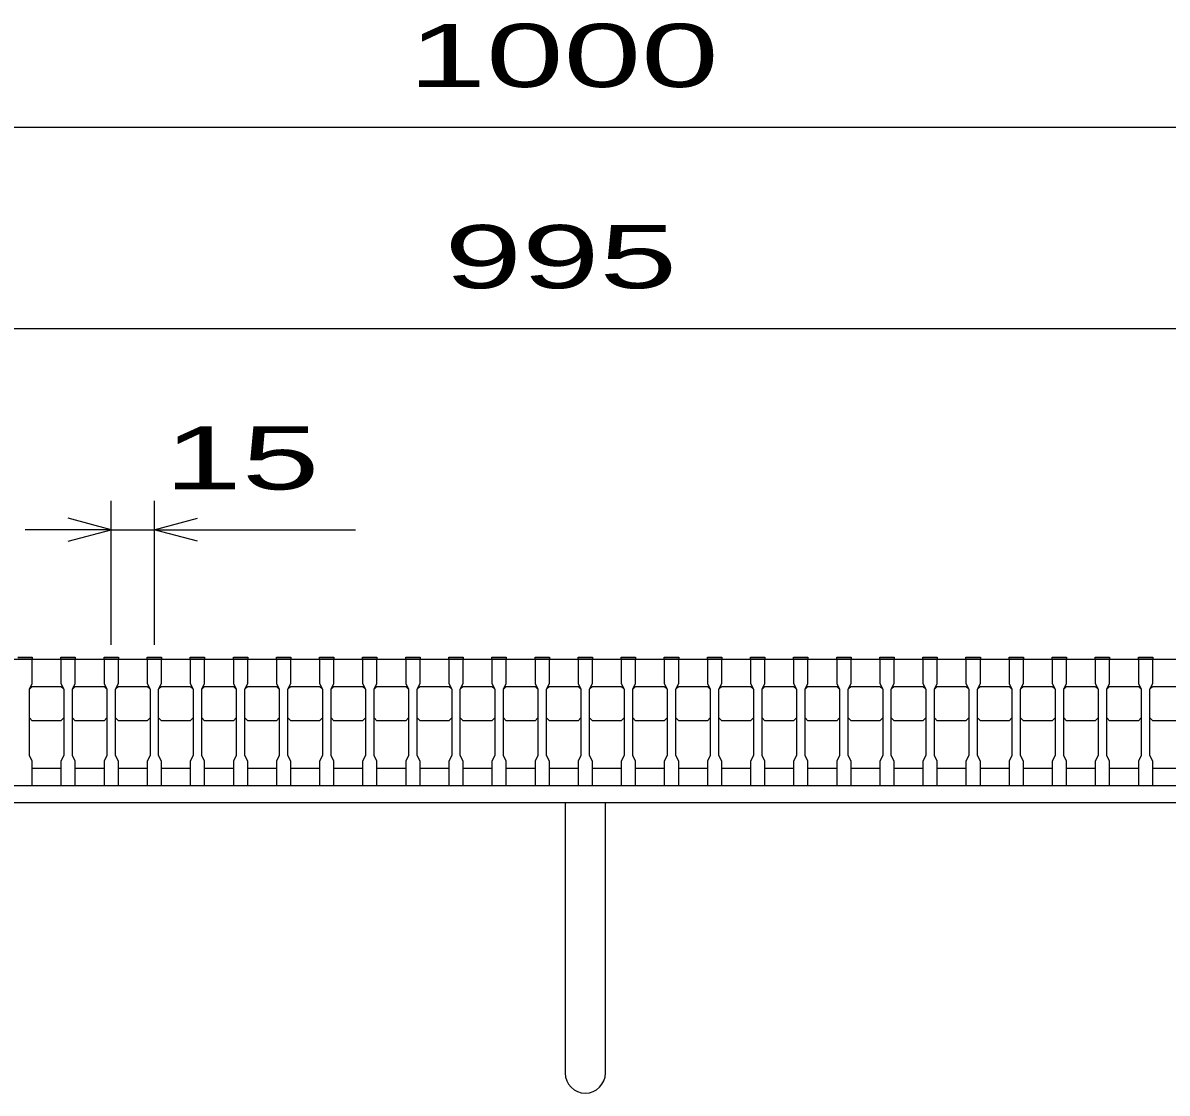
# Model space of a CAD drawing. Units: millimetres, scale not verified. Extents: x -1820 to 1731, y -1282 to 1054.
# Drawn here: x -1117.2 to -719, y -663.5 to -291.2 of the extents above; entities that cross this region are included whole.
import ezdxf
from ezdxf.enums import TextEntityAlignment as Align

# ---------------------------------------------------------------- set-up
doc = ezdxf.new("R2010")
doc.units = ezdxf.units.MM
doc.header["$LTSCALE"] = 10
for name, color, linetype, lineweight in [('16', 3, 'Continuous', 25), ('19', 6, 'Continuous', 25), ('22', 4, 'Continuous', 25)]:
    doc.layers.add(name, color=color, linetype=linetype, lineweight=lineweight)
doc.styles.add('ベクトル', font='')
doc.styles.get('ベクトル').set_extended_font_data('ベクトル')

msp = doc.modelspace()

# ---------------------------------------------------------------- linework, layer by layer
at = {"layer": '16'}
for p, q in [((-1419, -512.5), (-424, -512.5)), ((-1119, -511.8), (-1114, -511.8)), ((-1114, -512.5), (-1119, -512.5)), ((-1114, -511.8), (-1114, -512.5)), ((-1114, -521), (-1114, -512.5)), ((-1104, -512.5), (-1104, -511.8)), ((-1104, -511.8), (-1099, -511.8)), ((-1104, -512.5), (-1104, -521)), ((-1099, -512.5), (-1104, -512.5)), ((-1099, -511.8), (-1099, -512.5)), ((-1099, -521), (-1099, -512.5)), ((-1089, -512.5), (-1089, -511.8)), ((-1089, -511.8), (-1084, -511.8)), ((-1089, -512.5), (-1089, -521)), ((-1084, -512.5), (-1089, -512.5)), ((-1084, -511.8), (-1084, -512.5)), ((-1084, -521), (-1084, -512.5)), ((-1074, -512.5), (-1074, -511.8)), ((-1074, -511.8), (-1069, -511.8)), ((-1074, -512.5), (-1074, -521)), ((-1069, -512.5), (-1074, -512.5)), ((-1069, -511.8), (-1069, -512.5)), ((-1069, -521), (-1069, -512.5)), ((-1059, -512.5), (-1059, -511.8)), ((-1059, -511.8), (-1054, -511.8)), ((-1059, -512.5), (-1059, -521)), ((-1054, -512.5), (-1059, -512.5)), ((-1054, -511.8), (-1054, -512.5)), ((-1054, -521), (-1054, -512.5)), ((-1044, -512.5), (-1044, -511.8)), ((-1044, -511.8), (-1039, -511.8)), ((-1044, -512.5), (-1044, -521)), ((-1039, -512.5), (-1044, -512.5)), ((-1039, -511.8), (-1039, -512.5)), ((-1039, -521), (-1039, -512.5)), ((-1029, -512.5), (-1029, -511.8)), ((-1029, -511.8), (-1024, -511.8)), ((-1029, -512.5), (-1029, -521)), ((-1024, -512.5), (-1029, -512.5)), ((-1024, -511.8), (-1024, -512.5)), ((-1024, -521), (-1024, -512.5)), ((-1014, -512.5), (-1014, -511.8)), ((-1014, -511.8), (-1009, -511.8)), ((-1014, -512.5), (-1014, -521)), ((-1009, -512.5), (-1014, -512.5)), ((-1009, -511.8), (-1009, -512.5)), ((-1009, -521), (-1009, -512.5)), ((-999, -512.5), (-999, -511.8)), ((-999, -511.8), (-994, -511.8)), ((-999, -512.5), (-999, -521)), ((-994, -512.5), (-999, -512.5)), ((-994, -511.8), (-994, -512.5)), ((-994, -521), (-994, -512.5)), ((-984, -512.5), (-984, -511.8)), ((-984, -511.8), (-979, -511.8)), ((-984, -512.5), (-984, -521)), ((-979, -512.5), (-984, -512.5)), ((-979, -511.8), (-979, -512.5)), ((-979, -521), (-979, -512.5)), ((-969, -512.5), (-969, -511.8)), ((-969, -511.8), (-964, -511.8)), ((-969, -512.5), (-969, -521)), ((-964, -512.5), (-969, -512.5)), ((-964, -511.8), (-964, -512.5)), ((-964, -521), (-964, -512.5)), ((-954, -512.5), (-954, -511.8)), ((-954, -511.8), (-949, -511.8)), ((-954, -512.5), (-954, -521)), ((-949, -512.5), (-954, -512.5)), ((-949, -511.8), (-949, -512.5)), ((-949, -521), (-949, -512.5)), ((-939, -512.5), (-939, -511.8)), ((-939, -511.8), (-934, -511.8)), ((-939, -512.5), (-939, -521)), ((-934, -512.5), (-939, -512.5)), ((-934, -511.8), (-934, -512.5)), ((-934, -521), (-934, -512.5)), ((-924, -512.5), (-924, -511.8)), ((-924, -511.8), (-919, -511.8)), ((-924, -512.5), (-924, -521)), ((-919, -512.5), (-924, -512.5)), ((-919, -511.8), (-919, -512.5)), ((-919, -521), (-919, -512.5)), ((-909, -512.5), (-909, -511.8)), ((-909, -511.8), (-904, -511.8)), ((-909, -512.5), (-909, -521)), ((-904, -512.5), (-909, -512.5)), ((-904, -511.8), (-904, -512.5)), ((-904, -521), (-904, -512.5)), ((-894, -512.5), (-894, -511.8)), ((-894, -511.8), (-889, -511.8)), ((-894, -512.5), (-894, -521)), ((-889, -512.5), (-894, -512.5)), ((-889, -511.8), (-889, -512.5)), ((-889, -521), (-889, -512.5)), ((-879, -512.5), (-879, -511.8)), ((-879, -511.8), (-874, -511.8)), ((-879, -512.5), (-879, -521)), ((-874, -512.5), (-879, -512.5)), ((-874, -511.8), (-874, -512.5)), ((-874, -521), (-874, -512.5)), ((-864, -512.5), (-864, -511.8)), ((-864, -511.8), (-859, -511.8)), ((-864, -512.5), (-864, -521)), ((-859, -512.5), (-864, -512.5)), ((-859, -511.8), (-859, -512.5)), ((-859, -521), (-859, -512.5)), ((-849, -512.5), (-849, -511.8)), ((-849, -511.8), (-844, -511.8)), ((-849, -512.5), (-849, -521)), ((-844, -512.5), (-849, -512.5)), ((-844, -511.8), (-844, -512.5)), ((-844, -521), (-844, -512.5)), ((-834, -512.5), (-834, -511.8)), ((-834, -511.8), (-829, -511.8)), ((-834, -512.5), (-834, -521)), ((-829, -512.5), (-834, -512.5)), ((-829, -511.8), (-829, -512.5)), ((-829, -521), (-829, -512.5)), ((-819, -512.5), (-819, -511.8)), ((-819, -511.8), (-814, -511.8)), ((-819, -512.5), (-819, -521)), ((-814, -512.5), (-819, -512.5)), ((-814, -511.8), (-814, -512.5)), ((-814, -521), (-814, -512.5)), ((-804, -512.5), (-804, -511.8)), ((-804, -511.8), (-799, -511.8)), ((-804, -512.5), (-804, -521)), ((-799, -512.5), (-804, -512.5)), ((-799, -511.8), (-799, -512.5)), ((-799, -521), (-799, -512.5)), ((-789, -512.5), (-789, -511.8)), ((-789, -511.8), (-784, -511.8)), ((-789, -512.5), (-789, -521)), ((-784, -512.5), (-789, -512.5)), ((-784, -511.8), (-784, -512.5)), ((-784, -521), (-784, -512.5)), ((-774, -512.5), (-774, -511.8)), ((-774, -511.8), (-769, -511.8)), ((-774, -512.5), (-774, -521)), ((-769, -512.5), (-774, -512.5)), ((-769, -511.8), (-769, -512.5)), ((-769, -521), (-769, -512.5)), ((-759, -512.5), (-759, -511.8)), ((-759, -511.8), (-754, -511.8)), ((-759, -512.5), (-759, -521)), ((-754, -512.5), (-759, -512.5)), ((-754, -511.8), (-754, -512.5)), ((-754, -521), (-754, -512.5)), ((-744, -512.5), (-744, -511.8)), ((-744, -511.8), (-739, -511.8)), ((-744, -512.5), (-744, -521)), ((-739, -512.5), (-744, -512.5)), ((-739, -511.8), (-739, -512.5)), ((-739, -521), (-739, -512.5)), ((-729, -512.5), (-729, -511.8)), ((-729, -511.8), (-724, -511.8)), ((-729, -512.5), (-729, -521)), ((-724, -512.5), (-729, -512.5)), ((-724, -511.8), (-724, -512.5)), ((-724, -521), (-724, -512.5)), ((-1115, -523), (-1114, -521)), ((-1104, -521), (-1103, -523)), ((-1100, -523), (-1099, -521)), ((-1089, -521), (-1088, -523)), ((-1085, -523), (-1084, -521)), ((-1074, -521), (-1073, -523)), ((-1070, -523), (-1069, -521)), ((-1059, -521), (-1058, -523)), ((-1055, -523), (-1054, -521)), ((-1044, -521), (-1043, -523)), ((-1040, -523), (-1039, -521)), ((-1029, -521), (-1028, -523)), ((-1025, -523), (-1024, -521)), ((-1014, -521), (-1013, -523)), ((-1010, -523), (-1009, -521)), ((-999, -521), (-998, -523)), ((-995, -523), (-994, -521)), ((-984, -521), (-983, -523)), ((-980, -523), (-979, -521)), ((-969, -521), (-968, -523)), ((-965, -523), (-964, -521)), ((-954, -521), (-953, -523)), ((-950, -523), (-949, -521)), ((-939, -521), (-938, -523)), ((-935, -523), (-934, -521)), ((-924, -521), (-923, -523)), ((-920, -523), (-919, -521)), ((-909, -521), (-908, -523)), ((-905, -523), (-904, -521)), ((-894, -521), (-893, -523)), ((-890, -523), (-889, -521)), ((-879, -521), (-878, -523)), ((-875, -523), (-874, -521)), ((-864, -521), (-863, -523)), ((-860, -523), (-859, -521)), ((-849, -521), (-848, -523)), ((-845, -523), (-844, -521)), ((-834, -521), (-833, -523)), ((-830, -523), (-829, -521)), ((-819, -521), (-818, -523)), ((-815, -523), (-814, -521)), ((-804, -521), (-803, -523)), ((-800, -523), (-799, -521)), ((-789, -521), (-788, -523)), ((-785, -523), (-784, -521)), ((-774, -521), (-773, -523)), ((-770, -523), (-769, -521)), ((-759, -521), (-758, -523)), ((-755, -523), (-754, -521)), ((-744, -521), (-743, -523)), ((-740, -523), (-739, -521)), ((-729, -521), (-728, -523)), ((-725, -523), (-724, -521)), ((-1115, -523), (-1114, -522)), ((-1115, -546), (-1115, -523)), ((-1114, -522), (-1104, -522)), ((-1104, -522), (-1103, -523)), ((-1103, -523), (-1103, -546)), ((-1100, -523), (-1099, -522)), ((-1100, -546), (-1100, -523)), ((-1099, -522), (-1089, -522)), ((-1089, -522), (-1088, -523)), ((-1088, -523), (-1088, -546)), ((-1085, -523), (-1084, -522)), ((-1085, -546), (-1085, -523)), ((-1084, -522), (-1074, -522)), ((-1074, -522), (-1073, -523)), ((-1073, -523), (-1073, -546)), ((-1070, -523), (-1069, -522)), ((-1070, -546), (-1070, -523)), ((-1069, -522), (-1059, -522)), ((-1059, -522), (-1058, -523)), ((-1058, -523), (-1058, -546)), ((-1055, -523), (-1054, -522)), ((-1055, -546), (-1055, -523)), ((-1054, -522), (-1044, -522)), ((-1044, -522), (-1043, -523)), ((-1043, -523), (-1043, -546)), ((-1040, -523), (-1039, -522)), ((-1040, -546), (-1040, -523)), ((-1039, -522), (-1029, -522)), ((-1029, -522), (-1028, -523)), ((-1028, -523), (-1028, -546)), ((-1025, -523), (-1024, -522)), ((-1025, -546), (-1025, -523)), ((-1024, -522), (-1014, -522)), ((-1014, -522), (-1013, -523)), ((-1013, -523), (-1013, -546)), ((-1010, -523), (-1009, -522)), ((-1010, -546), (-1010, -523)), ((-1009, -522), (-999, -522)), ((-999, -522), (-998, -523)), ((-998, -523), (-998, -546)), ((-995, -523), (-994, -522)), ((-995, -546), (-995, -523)), ((-994, -522), (-984, -522)), ((-984, -522), (-983, -523)), ((-983, -523), (-983, -546)), ((-980, -523), (-979, -522)), ((-980, -546), (-980, -523)), ((-979, -522), (-969, -522)), ((-969, -522), (-968, -523)), ((-968, -523), (-968, -546)), ((-965, -523), (-964, -522)), ((-965, -546), (-965, -523)), ((-964, -522), (-954, -522)), ((-954, -522), (-953, -523)), ((-953, -523), (-953, -546)), ((-950, -523), (-949, -522)), ((-950, -546), (-950, -523)), ((-949, -522), (-939, -522)), ((-939, -522), (-938, -523)), ((-938, -523), (-938, -546)), ((-935, -523), (-934, -522)), ((-935, -546), (-935, -523)), ((-934, -522), (-924, -522)), ((-924, -522), (-923, -523)), ((-923, -523), (-923, -546)), ((-920, -523), (-919, -522)), ((-920, -546), (-920, -523)), ((-919, -522), (-909, -522)), ((-909, -522), (-908, -523)), ((-908, -523), (-908, -546)), ((-905, -523), (-904, -522)), ((-905, -546), (-905, -523)), ((-904, -522), (-894, -522)), ((-894, -522), (-893, -523)), ((-893, -523), (-893, -546)), ((-890, -523), (-889, -522)), ((-890, -546), (-890, -523)), ((-889, -522), (-879, -522)), ((-879, -522), (-878, -523)), ((-878, -523), (-878, -546)), ((-875, -523), (-874, -522)), ((-875, -546), (-875, -523)), ((-874, -522), (-864, -522)), ((-864, -522), (-863, -523)), ((-863, -523), (-863, -546)), ((-860, -523), (-859, -522)), ((-860, -546), (-860, -523)), ((-859, -522), (-849, -522)), ((-849, -522), (-848, -523)), ((-848, -523), (-848, -546)), ((-845, -523), (-844, -522)), ((-845, -546), (-845, -523)), ((-844, -522), (-834, -522)), ((-834, -522), (-833, -523)), ((-833, -523), (-833, -546)), ((-830, -523), (-829, -522)), ((-830, -546), (-830, -523)), ((-829, -522), (-819, -522)), ((-819, -522), (-818, -523)), ((-818, -523), (-818, -546)), ((-815, -523), (-814, -522)), ((-815, -546), (-815, -523)), ((-814, -522), (-804, -522)), ((-804, -522), (-803, -523)), ((-803, -523), (-803, -546)), ((-800, -523), (-799, -522)), ((-800, -546), (-800, -523)), ((-799, -522), (-789, -522)), ((-789, -522), (-788, -523)), ((-788, -523), (-788, -546)), ((-785, -523), (-784, -522)), ((-785, -546), (-785, -523)), ((-784, -522), (-774, -522)), ((-774, -522), (-773, -523)), ((-773, -523), (-773, -546)), ((-770, -523), (-769, -522)), ((-770, -546), (-770, -523)), ((-769, -522), (-759, -522)), ((-759, -522), (-758, -523)), ((-758, -523), (-758, -546)), ((-755, -523), (-754, -522)), ((-755, -546), (-755, -523)), ((-754, -522), (-744, -522)), ((-744, -522), (-743, -523)), ((-743, -523), (-743, -546)), ((-740, -523), (-739, -522)), ((-740, -546), (-740, -523)), ((-739, -522), (-729, -522)), ((-729, -522), (-728, -523)), ((-728, -523), (-728, -546)), ((-725, -523), (-724, -522)), ((-725, -546), (-725, -523)), ((-724, -522), (-714, -522)), ((-1114, -534), (-1115, -533)), ((-1103, -533), (-1104, -534)), ((-1099, -534), (-1100, -533)), ((-1088, -533), (-1089, -534)), ((-1084, -534), (-1085, -533)), ((-1073, -533), (-1074, -534)), ((-1069, -534), (-1070, -533)), ((-1058, -533), (-1059, -534)), ((-1054, -534), (-1055, -533)), ((-1043, -533), (-1044, -534)), ((-1039, -534), (-1040, -533)), ((-1028, -533), (-1029, -534)), ((-1024, -534), (-1025, -533)), ((-1013, -533), (-1014, -534)), ((-1009, -534), (-1010, -533)), ((-998, -533), (-999, -534)), ((-994, -534), (-995, -533)), ((-983, -533), (-984, -534)), ((-979, -534), (-980, -533)), ((-968, -533), (-969, -534)), ((-964, -534), (-965, -533)), ((-953, -533), (-954, -534)), ((-949, -534), (-950, -533)), ((-938, -533), (-939, -534)), ((-934, -534), (-935, -533)), ((-923, -533), (-924, -534)), ((-919, -534), (-920, -533)), ((-908, -533), (-909, -534)), ((-904, -534), (-905, -533)), ((-893, -533), (-894, -534)), ((-889, -534), (-890, -533)), ((-878, -533), (-879, -534)), ((-874, -534), (-875, -533)), ((-863, -533), (-864, -534)), ((-859, -534), (-860, -533)), ((-848, -533), (-849, -534)), ((-844, -534), (-845, -533)), ((-833, -533), (-834, -534)), ((-829, -534), (-830, -533)), ((-818, -533), (-819, -534)), ((-814, -534), (-815, -533)), ((-803, -533), (-804, -534)), ((-799, -534), (-800, -533)), ((-788, -533), (-789, -534)), ((-784, -534), (-785, -533)), ((-773, -533), (-774, -534)), ((-769, -534), (-770, -533)), ((-758, -533), (-759, -534)), ((-754, -534), (-755, -533)), ((-743, -533), (-744, -534)), ((-739, -534), (-740, -533)), ((-728, -533), (-729, -534)), ((-724, -534), (-725, -533)), ((-1104, -534), (-1114, -534)), ((-1089, -534), (-1099, -534)), ((-1074, -534), (-1084, -534)), ((-1059, -534), (-1069, -534)), ((-1044, -534), (-1054, -534)), ((-1029, -534), (-1039, -534)), ((-1014, -534), (-1024, -534)), ((-999, -534), (-1009, -534)), ((-984, -534), (-994, -534)), ((-969, -534), (-979, -534)), ((-954, -534), (-964, -534)), ((-939, -534), (-949, -534)), ((-924, -534), (-934, -534)), ((-909, -534), (-919, -534)), ((-894, -534), (-904, -534)), ((-879, -534), (-889, -534)), ((-864, -534), (-874, -534)), ((-849, -534), (-859, -534)), ((-834, -534), (-844, -534)), ((-819, -534), (-829, -534)), ((-804, -534), (-814, -534)), ((-789, -534), (-799, -534)), ((-774, -534), (-784, -534)), ((-759, -534), (-769, -534)), ((-744, -534), (-754, -534)), ((-729, -534), (-739, -534)), ((-714, -534), (-724, -534)), ((-1114, -548), (-1115, -546)), ((-1114, -556.5), (-1114, -548)), ((-1103, -546), (-1104, -548)), ((-1104, -548), (-1104, -556.5)), ((-1099, -548), (-1100, -546)), ((-1099, -556.5), (-1099, -548)), ((-1088, -546), (-1089, -548)), ((-1089, -548), (-1089, -556.5)), ((-1084, -548), (-1085, -546)), ((-1084, -556.5), (-1084, -548)), ((-1073, -546), (-1074, -548)), ((-1074, -548), (-1074, -556.5)), ((-1069, -548), (-1070, -546)), ((-1069, -556.5), (-1069, -548)), ((-1058, -546), (-1059, -548)), ((-1059, -548), (-1059, -556.5)), ((-1054, -548), (-1055, -546)), ((-1054, -556.5), (-1054, -548)), ((-1043, -546), (-1044, -548)), ((-1044, -548), (-1044, -556.5)), ((-1039, -548), (-1040, -546)), ((-1039, -556.5), (-1039, -548)), ((-1028, -546), (-1029, -548)), ((-1029, -548), (-1029, -556.5)), ((-1024, -548), (-1025, -546)), ((-1024, -556.5), (-1024, -548)), ((-1013, -546), (-1014, -548)), ((-1014, -548), (-1014, -556.5)), ((-1009, -548), (-1010, -546)), ((-1009, -556.5), (-1009, -548)), ((-998, -546), (-999, -548)), ((-999, -548), (-999, -556.5)), ((-994, -548), (-995, -546)), ((-994, -556.5), (-994, -548)), ((-983, -546), (-984, -548)), ((-984, -548), (-984, -556.5)), ((-979, -548), (-980, -546)), ((-979, -556.5), (-979, -548)), ((-968, -546), (-969, -548)), ((-969, -548), (-969, -556.5)), ((-964, -548), (-965, -546)), ((-964, -556.5), (-964, -548)), ((-953, -546), (-954, -548)), ((-954, -548), (-954, -556.5)), ((-949, -548), (-950, -546)), ((-949, -556.5), (-949, -548)), ((-938, -546), (-939, -548)), ((-939, -548), (-939, -556.5)), ((-934, -548), (-935, -546)), ((-934, -556.5), (-934, -548)), ((-923, -546), (-924, -548)), ((-924, -548), (-924, -556.5)), ((-919, -548), (-920, -546)), ((-919, -556.5), (-919, -548)), ((-908, -546), (-909, -548)), ((-909, -548), (-909, -556.5)), ((-904, -548), (-905, -546)), ((-904, -556.5), (-904, -548)), ((-893, -546), (-894, -548)), ((-894, -548), (-894, -556.5)), ((-889, -548), (-890, -546)), ((-889, -556.5), (-889, -548)), ((-878, -546), (-879, -548)), ((-879, -548), (-879, -556.5)), ((-874, -548), (-875, -546)), ((-874, -556.5), (-874, -548)), ((-863, -546), (-864, -548)), ((-864, -548), (-864, -556.5)), ((-859, -548), (-860, -546)), ((-859, -556.5), (-859, -548)), ((-848, -546), (-849, -548)), ((-849, -548), (-849, -556.5)), ((-844, -548), (-845, -546)), ((-844, -556.5), (-844, -548)), ((-833, -546), (-834, -548)), ((-834, -548), (-834, -556.5)), ((-829, -548), (-830, -546)), ((-829, -556.5), (-829, -548)), ((-818, -546), (-819, -548)), ((-819, -548), (-819, -556.5)), ((-814, -548), (-815, -546)), ((-814, -556.5), (-814, -548)), ((-803, -546), (-804, -548)), ((-804, -548), (-804, -556.5)), ((-799, -548), (-800, -546)), ((-799, -556.5), (-799, -548)), ((-788, -546), (-789, -548)), ((-789, -548), (-789, -556.5)), ((-784, -548), (-785, -546)), ((-784, -556.5), (-784, -548)), ((-773, -546), (-774, -548)), ((-774, -548), (-774, -556.5)), ((-769, -548), (-770, -546)), ((-769, -556.5), (-769, -548)), ((-758, -546), (-759, -548)), ((-759, -548), (-759, -556.5)), ((-754, -548), (-755, -546)), ((-754, -556.5), (-754, -548)), ((-743, -546), (-744, -548)), ((-744, -548), (-744, -556.5)), ((-739, -548), (-740, -546)), ((-739, -556.5), (-739, -548)), ((-728, -546), (-729, -548)), ((-729, -548), (-729, -556.5)), ((-724, -548), (-725, -546)), ((-724, -556.5), (-724, -548)), ((-1114, -550.5), (-1104, -550.5)), ((-1099, -550.5), (-1089, -550.5)), ((-1084, -550.5), (-1074, -550.5)), ((-1069, -550.5), (-1059, -550.5)), ((-1054, -550.5), (-1044, -550.5)), ((-1039, -550.5), (-1029, -550.5)), ((-1024, -550.5), (-1014, -550.5)), ((-1009, -550.5), (-999, -550.5)), ((-994, -550.5), (-984, -550.5)), ((-979, -550.5), (-969, -550.5)), ((-964, -550.5), (-954, -550.5)), ((-949, -550.5), (-939, -550.5)), ((-934, -550.5), (-924, -550.5)), ((-919, -550.5), (-909, -550.5)), ((-904, -550.5), (-894, -550.5)), ((-889, -550.5), (-879, -550.5)), ((-874, -550.5), (-864, -550.5)), ((-859, -550.5), (-849, -550.5)), ((-844, -550.5), (-834, -550.5)), ((-829, -550.5), (-819, -550.5)), ((-814, -550.5), (-804, -550.5)), ((-799, -550.5), (-789, -550.5)), ((-784, -550.5), (-774, -550.5)), ((-769, -550.5), (-759, -550.5)), ((-754, -550.5), (-744, -550.5)), ((-739, -550.5), (-729, -550.5)), ((-724, -550.5), (-714, -550.5)), ((-1119, -556.5), (-1114, -556.5)), ((-1104, -556.5), (-1099, -556.5)), ((-1089, -556.5), (-1084, -556.5)), ((-1074, -556.5), (-1069, -556.5)), ((-1059, -556.5), (-1054, -556.5)), ((-1044, -556.5), (-1039, -556.5)), ((-1029, -556.5), (-1024, -556.5)), ((-1014, -556.5), (-1009, -556.5)), ((-999, -556.5), (-994, -556.5)), ((-984, -556.5), (-979, -556.5)), ((-969, -556.5), (-964, -556.5)), ((-954, -556.5), (-949, -556.5)), ((-939, -556.5), (-934, -556.5)), ((-924, -556.5), (-919, -556.5)), ((-909, -556.5), (-904, -556.5)), ((-894, -556.5), (-889, -556.5)), ((-879, -556.5), (-874, -556.5)), ((-864, -556.5), (-859, -556.5)), ((-849, -556.5), (-844, -556.5)), ((-834, -556.5), (-829, -556.5)), ((-819, -556.5), (-814, -556.5)), ((-804, -556.5), (-799, -556.5)), ((-789, -556.5), (-784, -556.5)), ((-774, -556.5), (-769, -556.5)), ((-759, -556.5), (-754, -556.5)), ((-744, -556.5), (-739, -556.5)), ((-729, -556.5), (-724, -556.5))]:
    msp.add_line(p, q, dxfattribs=at)
at = {"layer": '19'}
for p, q in [((-1421.5, -556.5), (-421.5, -556.5)), ((-421.5, -562.5), (-1421.5, -562.5)), ((-928.5, -562.5), (-928.5, -656.5)), ((-914.5, -656.5), (-914.5, -562.5))]:
    msp.add_line(p, q, dxfattribs=at)
msp.add_arc((-921.5, -656.5), 7, 180, 0, dxfattribs=at)
at = {"layer": '22'}
for p, q in [((-1421.5, -327.5), (-421.5, -327.5)), ((-1419, -397.5), (-424, -397.5)), ((-1086.5, -507.5), (-1086.5, -457.5)), ((-1071.5, -457.5), (-1071.5, -507.5)), ((-1086.5, -467.5), (-1101.5, -463.5)), ((-1071.5, -467.5), (-1056.5, -463.5)), ((-1086.5, -467.5), (-1116.5, -467.5)), ((-1101.5, -471.5), (-1086.5, -467.5)), ((-1086.5, -467.5), (-1071.5, -467.5)), ((-1056.5, -471.5), (-1071.5, -467.5)), ((-1071.5, -467.5), (-1001.5, -467.5))]:
    msp.add_line(p, q, dxfattribs=at)

# ---------------------------------------------------------------- texts
at = {"layer": '22', "color": 2, "style": 'ベクトル', "width": 1.65}
for s, p in [(' 1000 ', (-996.5, -302.5)), (' 995 ', (-984, -372.5)), (' 15 ', (-1081.5, -442.5))]:
    msp.add_text(s, height=21.99, dxfattribs=at).set_placement(p, align=Align.MIDDLE_LEFT)

doc.saveas('drawing.dxf')
